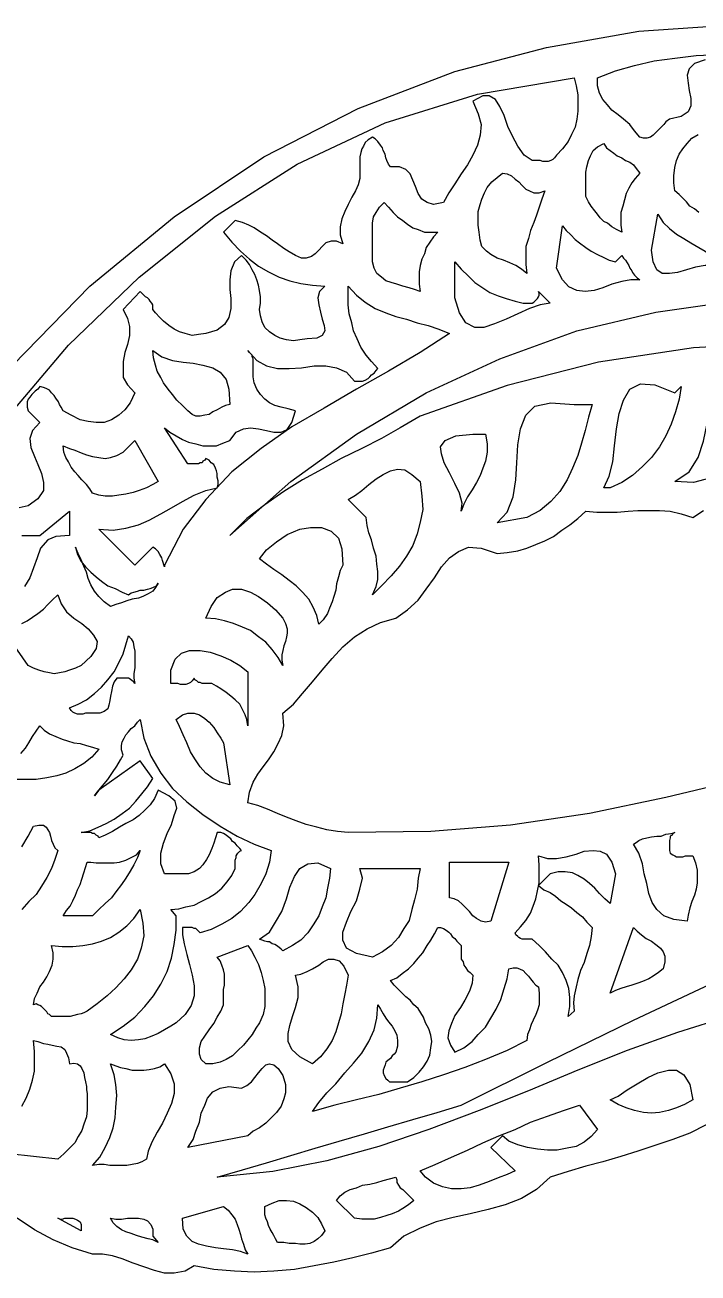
# Model space of a CAD drawing. Extents: x 0.03 to 9.22, y 0.02 to 5.11.
# Drawn here: x 6.136 to 6.886, y 0.058 to 1.449 of the extents above; entities that cross this region are included whole.
import ezdxf

# ---------------------------------------------------------------- set-up
doc = ezdxf.new("R2010")
doc.units = 0
doc.layers.add('1', color=7, linetype='Continuous')

msp = doc.modelspace()

# ---------------------------------------------------------------- linework, layer by layer
for points in [[(6.122, 1.07), (6.208, 1.158), (6.302, 1.235), (6.402, 1.302), (6.507, 1.356), (6.615, 1.397), (6.717, 1.424), (6.82, 1.442), (6.924, 1.449), (7.028, 1.448), (7.131, 1.438), (7.232, 1.42), (7.331, 1.394), (7.428, 1.36), (7.521, 1.319), (7.609, 1.271), (7.661, 1.243)], [(6.895, 0.223), (6.877, 0.214), (6.858, 0.207), (6.838, 0.2), (6.819, 0.194), (6.8, 0.188), (6.78, 0.182), (6.761, 0.177), (6.741, 0.171), (6.721, 0.165), (6.706, 0.151), (6.689, 0.141), (6.671, 0.134), (6.652, 0.129), (6.632, 0.124), (6.613, 0.12), (6.594, 0.115), (6.576, 0.108), (6.558, 0.099), (6.543, 0.086), (6.522, 0.08), (6.501, 0.075), (6.48, 0.07), (6.458, 0.066), (6.436, 0.062), (6.413, 0.06), (6.391, 0.059), (6.369, 0.06), (6.346, 0.062), (6.324, 0.066), (6.314, 0.06), (6.302, 0.058), (6.291, 0.058), (6.28, 0.061), (6.268, 0.065), (6.256, 0.069), (6.244, 0.074), (6.233, 0.077), (6.222, 0.079), (6.211, 0.079), (6.188, 0.086), (6.167, 0.095), (6.146, 0.106), (6.127, 0.119)]]:
    msp.add_lwpolyline(points)
at = {"layer": '1'}
for points in [[(6.894, 1.41), (6.882, 1.406), (6.876, 1.4), (6.874, 1.393), (6.875, 1.384), (6.876, 1.376), (6.878, 1.367), (6.878, 1.359), (6.875, 1.352), (6.867, 1.347), (6.854, 1.344), (6.85, 1.341), (6.848, 1.338), (6.845, 1.335), (6.842, 1.332), (6.839, 1.329), (6.836, 1.326), (6.833, 1.324), (6.829, 1.323), (6.825, 1.323), (6.821, 1.324), (6.815, 1.331), (6.81, 1.338), (6.803, 1.344), (6.797, 1.349), (6.79, 1.354), (6.785, 1.36), (6.78, 1.366), (6.776, 1.373), (6.774, 1.381), (6.774, 1.39), (6.794, 1.398), (6.815, 1.404), (6.837, 1.409), (6.86, 1.412), (6.884, 1.415), (6.908, 1.416)], [(6.113, 1.008), (6.184, 1.092), (6.263, 1.168), (6.348, 1.236), (6.439, 1.294), (6.537, 1.34), (6.64, 1.372), (6.748, 1.39)], [(6.748, 1.39), (6.75, 1.381), (6.752, 1.371), (6.752, 1.362), (6.752, 1.353), (6.751, 1.344), (6.749, 1.335), (6.745, 1.327), (6.741, 1.319), (6.735, 1.311), (6.728, 1.304), (6.726, 1.301), (6.724, 1.299), (6.722, 1.298), (6.719, 1.297), (6.716, 1.297), (6.713, 1.297), (6.71, 1.298), (6.707, 1.298), (6.704, 1.298), (6.701, 1.298), (6.692, 1.304), (6.685, 1.314), (6.679, 1.325), (6.674, 1.336), (6.67, 1.348), (6.665, 1.358), (6.66, 1.366), (6.653, 1.37), (6.646, 1.37), (6.635, 1.364), (6.641, 1.35), (6.644, 1.338), (6.643, 1.326), (6.64, 1.315), (6.635, 1.304), (6.629, 1.293), (6.622, 1.283), (6.615, 1.272), (6.608, 1.262), (6.602, 1.251), (6.591, 1.249), (6.584, 1.251), (6.578, 1.255), (6.574, 1.261), (6.571, 1.269), (6.568, 1.276), (6.565, 1.283), (6.56, 1.288), (6.553, 1.291), (6.543, 1.291), (6.541, 1.294), (6.539, 1.298), (6.538, 1.301), (6.537, 1.305), (6.535, 1.309), (6.534, 1.312), (6.532, 1.315), (6.529, 1.319), (6.526, 1.322), (6.523, 1.324), (6.518, 1.321), (6.515, 1.318), (6.513, 1.314), (6.511, 1.311), (6.51, 1.307), (6.509, 1.302), (6.509, 1.298), (6.509, 1.293), (6.509, 1.289), (6.509, 1.284), (6.509, 1.278), (6.507, 1.271), (6.504, 1.264), (6.5, 1.257), (6.496, 1.249), (6.492, 1.241), (6.489, 1.233), (6.487, 1.224), (6.487, 1.215), (6.49, 1.205), (6.483, 1.208), (6.477, 1.208), (6.471, 1.206), (6.467, 1.202), (6.463, 1.198), (6.459, 1.194), (6.455, 1.191), (6.449, 1.189), (6.444, 1.189), (6.437, 1.192), (6.43, 1.196), (6.424, 1.2), (6.417, 1.205), (6.411, 1.209), (6.405, 1.214), (6.398, 1.218), (6.391, 1.223), (6.385, 1.226), (6.378, 1.229), (6.37, 1.231), (6.357, 1.218), (6.366, 1.207), (6.376, 1.197), (6.386, 1.188), (6.396, 1.18), (6.407, 1.174), (6.419, 1.168), (6.431, 1.164), (6.443, 1.161), (6.456, 1.159), (6.47, 1.158), (6.464, 1.152), (6.462, 1.145), (6.463, 1.137), (6.465, 1.129), (6.467, 1.121), (6.469, 1.114), (6.47, 1.108), (6.467, 1.103), (6.461, 1.1), (6.45, 1.099), (6.442, 1.098), (6.435, 1.097), (6.427, 1.098), (6.42, 1.1), (6.414, 1.103), (6.408, 1.107), (6.403, 1.112), (6.4, 1.118), (6.398, 1.125), (6.397, 1.132), (6.398, 1.139), (6.398, 1.146), (6.397, 1.153), (6.396, 1.159), (6.394, 1.165), (6.392, 1.171), (6.389, 1.176), (6.386, 1.182), (6.382, 1.187), (6.377, 1.192), (6.369, 1.185), (6.365, 1.175), (6.364, 1.165), (6.364, 1.154), (6.365, 1.144), (6.365, 1.133), (6.363, 1.123), (6.358, 1.115), (6.35, 1.109), (6.337, 1.105), (6.329, 1.104), (6.322, 1.103), (6.314, 1.105), (6.308, 1.107), (6.302, 1.11), (6.296, 1.114), (6.29, 1.119), (6.286, 1.123), (6.281, 1.128), (6.278, 1.132), (6.278, 1.135), (6.278, 1.137), (6.277, 1.139), (6.275, 1.141), (6.274, 1.143), (6.272, 1.145), (6.27, 1.146), (6.268, 1.148), (6.266, 1.15), (6.264, 1.152), (6.245, 1.132), (6.25, 1.122), (6.252, 1.113), (6.252, 1.103), (6.25, 1.093), (6.247, 1.084), (6.245, 1.074), (6.245, 1.065), (6.245, 1.056), (6.25, 1.048), (6.258, 1.039), (6.253, 1.028), (6.247, 1.02), (6.24, 1.014), (6.232, 1.009), (6.224, 1.006), (6.215, 1.006), (6.206, 1.007), (6.197, 1.009), (6.187, 1.014), (6.178, 1.019), (6.176, 1.023), (6.174, 1.026), (6.173, 1.029), (6.17, 1.033), (6.168, 1.036), (6.165, 1.039), (6.163, 1.042), (6.159, 1.044), (6.156, 1.045), (6.152, 1.046), (6.15, 1.043), (6.147, 1.041), (6.145, 1.039), (6.143, 1.037), (6.141, 1.034), (6.139, 1.032), (6.138, 1.029), (6.138, 1.026), (6.138, 1.023), (6.139, 1.019), (6.152, 1.006), (6.144, 0.997), (6.141, 0.988), (6.142, 0.978), (6.146, 0.968), (6.15, 0.959), (6.154, 0.949), (6.156, 0.939), (6.156, 0.93), (6.15, 0.921), (6.139, 0.913), (6.129, 0.911)], [(6.887, 1.24), (6.882, 1.244), (6.877, 1.247), (6.873, 1.252), (6.869, 1.256), (6.865, 1.26), (6.86, 1.264), (6.859, 1.273), (6.859, 1.281), (6.86, 1.29), (6.862, 1.298), (6.865, 1.305), (6.869, 1.311), (6.874, 1.317), (6.879, 1.323), (6.886, 1.327)], [(6.821, 1.284), (6.816, 1.278), (6.812, 1.273), (6.809, 1.267), (6.806, 1.261), (6.804, 1.254), (6.802, 1.247), (6.8, 1.24), (6.8, 1.233), (6.8, 1.226), (6.801, 1.218), (6.795, 1.221), (6.79, 1.224), (6.785, 1.228), (6.781, 1.23), (6.777, 1.234), (6.774, 1.238), (6.771, 1.242), (6.767, 1.247), (6.764, 1.252), (6.761, 1.258), (6.761, 1.264), (6.761, 1.271), (6.761, 1.278), (6.761, 1.285), (6.762, 1.291), (6.764, 1.298), (6.766, 1.303), (6.769, 1.309), (6.774, 1.313), (6.781, 1.317), (6.784, 1.312), (6.788, 1.309), (6.792, 1.306), (6.796, 1.303), (6.801, 1.301), (6.805, 1.298), (6.81, 1.296), (6.814, 1.293), (6.817, 1.289), (6.821, 1.284)], [(6.715, 1.264), (6.712, 1.255), (6.709, 1.246), (6.706, 1.237), (6.703, 1.229), (6.699, 1.22), (6.697, 1.211), (6.694, 1.202), (6.694, 1.192), (6.694, 1.182), (6.695, 1.172), (6.689, 1.177), (6.683, 1.181), (6.676, 1.184), (6.669, 1.187), (6.662, 1.189), (6.655, 1.193), (6.65, 1.197), (6.645, 1.202), (6.643, 1.209), (6.642, 1.218), (6.641, 1.226), (6.641, 1.234), (6.641, 1.241), (6.643, 1.249), (6.645, 1.255), (6.648, 1.262), (6.651, 1.268), (6.656, 1.274), (6.662, 1.279), (6.668, 1.284), (6.673, 1.283), (6.678, 1.281), (6.682, 1.277), (6.686, 1.274), (6.69, 1.27), (6.694, 1.266), (6.698, 1.264), (6.703, 1.262), (6.709, 1.262), (6.715, 1.264)], [(6.596, 1.218), (6.591, 1.213), (6.587, 1.207), (6.583, 1.201), (6.581, 1.194), (6.578, 1.188), (6.576, 1.181), (6.575, 1.174), (6.575, 1.167), (6.575, 1.16), (6.576, 1.152), (6.57, 1.154), (6.564, 1.156), (6.557, 1.158), (6.55, 1.16), (6.544, 1.162), (6.538, 1.164), (6.533, 1.168), (6.528, 1.172), (6.525, 1.178), (6.523, 1.185), (6.523, 1.192), (6.523, 1.199), (6.523, 1.206), (6.523, 1.213), (6.523, 1.221), (6.523, 1.228), (6.524, 1.235), (6.527, 1.24), (6.531, 1.246), (6.536, 1.251), (6.541, 1.246), (6.546, 1.24), (6.551, 1.235), (6.557, 1.231), (6.562, 1.227), (6.568, 1.223), (6.574, 1.221), (6.581, 1.218), (6.588, 1.218), (6.596, 1.218)], [(6.913, 1.178), (6.904, 1.181), (6.894, 1.181), (6.883, 1.179), (6.873, 1.176), (6.863, 1.173), (6.854, 1.172), (6.846, 1.172), (6.84, 1.176), (6.836, 1.185), (6.834, 1.198), (6.841, 1.238), (6.847, 1.229), (6.854, 1.222), (6.862, 1.216), (6.87, 1.211), (6.878, 1.206), (6.887, 1.201), (6.894, 1.197), (6.901, 1.192), (6.908, 1.185), (6.913, 1.178)], [(6.794, 1.185), (6.801, 1.192), (6.803, 1.189), (6.805, 1.187), (6.807, 1.184), (6.809, 1.181), (6.81, 1.178), (6.812, 1.175), (6.813, 1.173), (6.815, 1.17), (6.818, 1.167), (6.821, 1.165), (6.811, 1.165), (6.801, 1.163), (6.79, 1.16), (6.78, 1.156), (6.77, 1.153), (6.76, 1.152), (6.751, 1.153), (6.742, 1.157), (6.735, 1.165), (6.728, 1.178), (6.735, 1.225), (6.739, 1.22), (6.744, 1.215), (6.749, 1.21), (6.754, 1.206), (6.761, 1.201), (6.767, 1.197), (6.774, 1.193), (6.781, 1.19), (6.787, 1.187), (6.794, 1.185)], [(6.701, 1.139), (6.703, 1.14), (6.704, 1.141), (6.706, 1.143), (6.707, 1.144), (6.708, 1.146), (6.709, 1.148), (6.709, 1.15), (6.708, 1.152), (6.721, 1.139), (6.71, 1.137), (6.698, 1.133), (6.685, 1.127), (6.672, 1.121), (6.659, 1.116), (6.647, 1.112), (6.637, 1.112), (6.627, 1.117), (6.62, 1.128), (6.615, 1.145), (6.615, 1.185), (6.622, 1.177), (6.63, 1.169), (6.637, 1.162), (6.646, 1.156), (6.654, 1.151), (6.663, 1.147), (6.672, 1.144), (6.682, 1.141), (6.691, 1.139), (6.701, 1.139)], [(6.609, 1.105), (6.576, 1.084), (6.541, 1.063), (6.505, 1.043), (6.469, 1.022), (6.433, 1.001), (6.399, 0.977), (6.366, 0.951), (6.337, 0.92), (6.312, 0.887), (6.291, 0.847), (6.291, 0.845), (6.289, 0.852), (6.288, 0.855), (6.286, 0.859), (6.284, 0.862), (6.281, 0.865), (6.278, 0.867), (6.258, 0.847), (6.218, 0.887), (6.234, 0.886), (6.248, 0.888), (6.262, 0.892), (6.274, 0.897), (6.287, 0.904), (6.299, 0.911), (6.311, 0.918), (6.324, 0.925), (6.337, 0.93), (6.35, 0.933), (6.351, 0.937), (6.351, 0.941), (6.35, 0.945), (6.35, 0.949), (6.349, 0.952), (6.348, 0.955), (6.346, 0.959), (6.343, 0.961), (6.341, 0.964), (6.337, 0.966), (6.336, 0.964), (6.334, 0.963), (6.333, 0.961), (6.331, 0.961), (6.329, 0.96), (6.326, 0.96), (6.323, 0.96), (6.32, 0.96), (6.317, 0.96), (6.291, 1), (6.297, 0.995), (6.304, 0.991), (6.311, 0.987), (6.318, 0.984), (6.326, 0.982), (6.334, 0.98), (6.341, 0.98), (6.349, 0.98), (6.356, 0.983), (6.364, 0.986), (6.371, 0.995), (6.379, 0.999), (6.387, 1), (6.396, 0.999), (6.405, 0.997), (6.413, 0.995), (6.421, 0.995), (6.428, 0.998), (6.433, 1.006), (6.437, 1.019), (6.429, 1.021), (6.421, 1.023), (6.414, 1.025), (6.408, 1.028), (6.403, 1.032), (6.398, 1.037), (6.394, 1.043), (6.391, 1.05), (6.39, 1.057), (6.39, 1.066), (6.39, 1.069), (6.39, 1.072), (6.39, 1.074), (6.39, 1.077), (6.389, 1.079), (6.389, 1.081), (6.387, 1.083), (6.386, 1.084), (6.384, 1.086), (6.394, 1.075), (6.405, 1.069), (6.417, 1.066), (6.43, 1.066), (6.444, 1.067), (6.458, 1.069), (6.471, 1.069), (6.483, 1.067), (6.494, 1.062), (6.503, 1.052), (6.507, 1.052), (6.509, 1.052), (6.512, 1.052), (6.515, 1.053), (6.518, 1.055), (6.52, 1.057), (6.522, 1.059), (6.525, 1.061), (6.527, 1.064), (6.529, 1.066), (6.522, 1.074), (6.516, 1.081), (6.51, 1.09), (6.506, 1.099), (6.502, 1.108), (6.5, 1.117), (6.497, 1.127), (6.496, 1.137), (6.496, 1.148), (6.496, 1.158), (6.505, 1.148), (6.515, 1.14), (6.526, 1.133), (6.538, 1.128), (6.549, 1.124), (6.561, 1.121), (6.573, 1.117), (6.585, 1.114), (6.597, 1.11), (6.609, 1.105)], [(6.988, 1.095), (6.881, 1.089), (6.775, 1.073), (6.673, 1.047), (6.576, 1.013), (6.554, 1), (6.533, 0.988), (6.511, 0.977), (6.488, 0.966), (6.467, 0.954), (6.445, 0.942), (6.424, 0.929), (6.403, 0.914), (6.383, 0.899), (6.364, 0.88), (6.432, 0.94), (6.505, 0.993), (6.583, 1.039), (6.665, 1.077), (6.751, 1.108), (6.839, 1.129), (6.93, 1.142)], [(6.364, 1.026), (6.359, 1.025), (6.355, 1.023), (6.35, 1.02), (6.345, 1.018), (6.341, 1.015), (6.336, 1.014), (6.331, 1.013), (6.326, 1.013), (6.322, 1.015), (6.317, 1.019), (6.311, 1.025), (6.305, 1.031), (6.3, 1.037), (6.295, 1.043), (6.29, 1.05), (6.287, 1.056), (6.283, 1.063), (6.281, 1.07), (6.279, 1.078), (6.278, 1.086), (6.288, 1.079), (6.3, 1.075), (6.312, 1.073), (6.323, 1.072), (6.334, 1.07), (6.345, 1.067), (6.353, 1.062), (6.36, 1.054), (6.363, 1.043), (6.364, 1.026)], [(6.973, 1.059), (6.964, 1.045), (6.957, 1.029), (6.949, 1.012), (6.942, 0.995), (6.934, 0.979), (6.924, 0.965), (6.913, 0.953), (6.899, 0.944), (6.881, 0.939), (6.86, 0.94), (6.876, 0.951), (6.886, 0.967), (6.892, 0.985), (6.896, 1.005), (6.901, 1.024), (6.906, 1.04), (6.914, 1.054), (6.927, 1.063), (6.946, 1.065), (6.973, 1.059)], [(6.86, 1.039), (6.867, 1.046), (6.865, 1.032), (6.861, 1.018), (6.856, 1.004), (6.85, 0.991), (6.843, 0.979), (6.834, 0.967), (6.824, 0.957), (6.813, 0.947), (6.801, 0.939), (6.788, 0.933), (6.781, 0.933), (6.787, 0.946), (6.791, 0.962), (6.793, 0.98), (6.795, 0.999), (6.798, 1.016), (6.803, 1.031), (6.81, 1.043), (6.822, 1.049), (6.838, 1.048), (6.86, 1.039)], [(6.768, 1.026), (6.764, 1.012), (6.76, 0.997), (6.756, 0.983), (6.752, 0.969), (6.746, 0.955), (6.74, 0.942), (6.732, 0.929), (6.722, 0.918), (6.71, 0.908), (6.695, 0.9), (6.662, 0.894), (6.673, 0.906), (6.68, 0.923), (6.683, 0.942), (6.684, 0.961), (6.685, 0.981), (6.688, 0.999), (6.694, 1.014), (6.704, 1.024), (6.722, 1.028), (6.748, 1.026), (6.768, 1.026)], [(6.649, 0.993), (6.651, 0.982), (6.651, 0.973), (6.649, 0.963), (6.646, 0.955), (6.643, 0.947), (6.639, 0.939), (6.634, 0.931), (6.629, 0.923), (6.625, 0.915), (6.622, 0.907), (6.623, 0.916), (6.62, 0.927), (6.615, 0.938), (6.609, 0.95), (6.603, 0.961), (6.6, 0.971), (6.599, 0.979), (6.604, 0.986), (6.616, 0.991), (6.635, 0.993), (6.649, 0.993)], [(6.284, 0.94), (6.278, 0.937), (6.271, 0.933), (6.263, 0.93), (6.256, 0.928), (6.248, 0.926), (6.24, 0.925), (6.233, 0.924), (6.225, 0.924), (6.218, 0.925), (6.211, 0.927), (6.208, 0.932), (6.204, 0.937), (6.199, 0.942), (6.195, 0.947), (6.191, 0.951), (6.187, 0.956), (6.184, 0.962), (6.181, 0.967), (6.179, 0.973), (6.178, 0.98), (6.185, 0.977), (6.191, 0.975), (6.198, 0.972), (6.204, 0.97), (6.211, 0.968), (6.218, 0.967), (6.225, 0.966), (6.231, 0.967), (6.238, 0.969), (6.245, 0.973), (6.258, 0.986), (6.284, 0.94)], [(6.576, 0.94), (6.578, 0.924), (6.579, 0.909), (6.576, 0.895), (6.573, 0.882), (6.568, 0.869), (6.561, 0.857), (6.553, 0.846), (6.544, 0.835), (6.533, 0.824), (6.523, 0.814), (6.527, 0.823), (6.529, 0.831), (6.529, 0.84), (6.528, 0.848), (6.527, 0.857), (6.524, 0.866), (6.522, 0.875), (6.519, 0.883), (6.517, 0.891), (6.516, 0.9), (6.496, 0.92), (6.504, 0.925), (6.511, 0.93), (6.519, 0.937), (6.527, 0.943), (6.535, 0.948), (6.543, 0.952), (6.551, 0.954), (6.559, 0.953), (6.567, 0.948), (6.576, 0.94)], [(6.132, 0.88), (6.142, 0.88), (6.152, 0.88), (6.185, 0.907), (6.185, 0.88), (6.17, 0.879), (6.161, 0.875), (6.153, 0.866), (6.149, 0.855), (6.145, 0.844), (6.141, 0.833), (6.135, 0.823)], [(6.934, 0.608), (6.85, 0.588), (6.765, 0.57), (6.677, 0.557), (6.588, 0.55), (6.496, 0.549), (6.484, 0.55), (6.472, 0.552), (6.461, 0.555), (6.449, 0.558), (6.438, 0.562), (6.427, 0.566), (6.417, 0.57), (6.406, 0.575), (6.395, 0.579), (6.384, 0.582), (6.386, 0.594), (6.39, 0.605), (6.395, 0.614), (6.401, 0.622), (6.407, 0.63), (6.413, 0.639), (6.418, 0.648), (6.422, 0.657), (6.424, 0.668), (6.423, 0.682), (6.435, 0.692), (6.445, 0.704), (6.456, 0.717), (6.467, 0.73), (6.478, 0.743), (6.49, 0.756), (6.503, 0.767), (6.517, 0.776), (6.532, 0.783), (6.549, 0.788), (6.562, 0.797), (6.574, 0.808), (6.583, 0.82), (6.592, 0.833), (6.6, 0.845), (6.609, 0.855), (6.619, 0.862), (6.63, 0.867), (6.644, 0.866), (6.662, 0.86), (6.673, 0.861), (6.685, 0.863), (6.695, 0.866), (6.705, 0.87), (6.715, 0.874), (6.725, 0.879), (6.734, 0.886), (6.743, 0.892), (6.752, 0.899), (6.761, 0.907), (6.773, 0.906), (6.785, 0.906), (6.796, 0.906), (6.808, 0.907), (6.819, 0.908), (6.831, 0.908), (6.843, 0.908), (6.855, 0.907), (6.867, 0.904), (6.88, 0.9), (6.892, 0.908)], [(6.49, 0.847), (6.487, 0.841), (6.485, 0.834), (6.483, 0.826), (6.482, 0.819), (6.48, 0.812), (6.478, 0.806), (6.475, 0.799), (6.473, 0.793), (6.468, 0.786), (6.463, 0.781), (6.461, 0.791), (6.457, 0.8), (6.452, 0.809), (6.445, 0.817), (6.438, 0.824), (6.43, 0.83), (6.422, 0.836), (6.413, 0.842), (6.405, 0.848), (6.397, 0.854), (6.405, 0.864), (6.416, 0.873), (6.428, 0.881), (6.442, 0.887), (6.454, 0.889), (6.466, 0.889), (6.477, 0.885), (6.485, 0.877), (6.489, 0.865), (6.49, 0.847)], [(6.251, 0.814), (6.254, 0.816), (6.257, 0.817), (6.261, 0.818), (6.264, 0.819), (6.268, 0.819), (6.272, 0.82), (6.275, 0.821), (6.278, 0.822), (6.282, 0.824), (6.284, 0.827), (6.281, 0.822), (6.278, 0.818), (6.273, 0.815), (6.267, 0.812), (6.262, 0.81), (6.255, 0.809), (6.249, 0.807), (6.243, 0.805), (6.237, 0.803), (6.231, 0.801), (6.224, 0.806), (6.218, 0.812), (6.213, 0.818), (6.209, 0.825), (6.206, 0.832), (6.204, 0.839), (6.201, 0.846), (6.198, 0.853), (6.195, 0.86), (6.192, 0.867), (6.194, 0.859), (6.198, 0.851), (6.203, 0.845), (6.209, 0.839), (6.215, 0.834), (6.221, 0.829), (6.228, 0.824), (6.236, 0.821), (6.244, 0.817), (6.251, 0.814)], [(6.132, 0.782), (6.138, 0.785), (6.144, 0.789), (6.15, 0.793), (6.156, 0.798), (6.161, 0.803), (6.166, 0.808), (6.172, 0.814), (6.176, 0.804), (6.182, 0.795), (6.19, 0.788), (6.199, 0.782), (6.206, 0.776), (6.212, 0.769), (6.216, 0.762), (6.215, 0.754), (6.209, 0.745), (6.198, 0.735)], [(6.423, 0.788), (6.426, 0.782), (6.428, 0.776), (6.428, 0.771), (6.427, 0.767), (6.426, 0.762), (6.424, 0.757), (6.423, 0.752), (6.422, 0.747), (6.422, 0.741), (6.423, 0.735), (6.418, 0.744), (6.411, 0.753), (6.404, 0.761), (6.396, 0.767), (6.387, 0.774), (6.378, 0.778), (6.368, 0.782), (6.358, 0.785), (6.348, 0.787), (6.337, 0.788), (6.343, 0.801), (6.35, 0.811), (6.359, 0.817), (6.367, 0.82), (6.377, 0.82), (6.387, 0.817), (6.396, 0.812), (6.406, 0.805), (6.415, 0.797), (6.423, 0.788)], [(6.198, 0.735), (6.192, 0.732), (6.185, 0.73), (6.18, 0.728), (6.174, 0.727), (6.168, 0.726), (6.163, 0.727), (6.157, 0.728), (6.151, 0.73), (6.145, 0.732), (6.139, 0.735), (6.112, 0.774)], [(6.258, 0.715), (6.257, 0.717), (6.255, 0.718), (6.253, 0.72), (6.251, 0.721), (6.249, 0.721), (6.246, 0.721), (6.244, 0.721), (6.241, 0.721), (6.238, 0.721), (6.235, 0.717), (6.233, 0.712), (6.232, 0.706), (6.231, 0.701), (6.23, 0.696), (6.229, 0.691), (6.228, 0.687), (6.224, 0.684), (6.219, 0.682), (6.211, 0.682), (6.209, 0.682), (6.206, 0.682), (6.203, 0.682), (6.2, 0.681), (6.197, 0.681), (6.194, 0.681), (6.191, 0.682), (6.189, 0.683), (6.187, 0.685), (6.185, 0.688), (6.195, 0.692), (6.204, 0.697), (6.213, 0.704), (6.221, 0.711), (6.228, 0.719), (6.235, 0.728), (6.24, 0.738), (6.245, 0.748), (6.248, 0.758), (6.251, 0.768), (6.254, 0.765), (6.256, 0.761), (6.257, 0.756), (6.258, 0.751), (6.258, 0.745), (6.258, 0.739), (6.258, 0.733), (6.257, 0.726), (6.257, 0.721), (6.258, 0.715)], [(6.384, 0.728), (6.384, 0.668), (6.383, 0.675), (6.381, 0.68), (6.378, 0.686), (6.375, 0.692), (6.37, 0.697), (6.365, 0.701), (6.36, 0.705), (6.354, 0.709), (6.349, 0.712), (6.344, 0.715), (6.341, 0.715), (6.338, 0.715), (6.336, 0.715), (6.333, 0.715), (6.331, 0.716), (6.329, 0.716), (6.327, 0.718), (6.325, 0.719), (6.324, 0.721), (6.322, 0.718), (6.32, 0.716), (6.318, 0.715), (6.315, 0.714), (6.312, 0.714), (6.309, 0.714), (6.306, 0.715), (6.303, 0.715), (6.3, 0.715), (6.298, 0.715), (6.298, 0.73), (6.303, 0.742), (6.31, 0.749), (6.319, 0.752), (6.331, 0.752), (6.342, 0.75), (6.354, 0.746), (6.365, 0.741), (6.375, 0.735), (6.384, 0.728)], [(6.357, 0.649), (6.364, 0.602), (6.353, 0.605), (6.345, 0.609), (6.337, 0.615), (6.331, 0.622), (6.325, 0.631), (6.32, 0.639), (6.316, 0.649), (6.312, 0.658), (6.308, 0.667), (6.304, 0.675), (6.311, 0.68), (6.317, 0.682), (6.324, 0.682), (6.33, 0.68), (6.336, 0.676), (6.341, 0.672), (6.346, 0.666), (6.35, 0.66), (6.354, 0.654), (6.357, 0.649)], [(6.131, 0.637), (6.136, 0.643), (6.14, 0.649), (6.144, 0.656), (6.148, 0.662), (6.152, 0.668), (6.157, 0.663), (6.163, 0.659), (6.17, 0.656), (6.177, 0.653), (6.183, 0.651), (6.19, 0.649), (6.197, 0.648), (6.204, 0.646), (6.211, 0.644), (6.218, 0.642)], [(6.41, 0.529), (6.408, 0.516), (6.404, 0.503), (6.399, 0.492), (6.392, 0.48), (6.385, 0.471), (6.376, 0.461), (6.366, 0.453), (6.355, 0.447), (6.343, 0.441), (6.331, 0.437), (6.329, 0.439), (6.328, 0.44), (6.326, 0.442), (6.324, 0.442), (6.322, 0.443), (6.319, 0.443), (6.317, 0.443), (6.314, 0.443), (6.311, 0.443), (6.311, 0.435), (6.313, 0.425), (6.316, 0.413), (6.319, 0.402), (6.322, 0.39), (6.324, 0.378), (6.324, 0.367), (6.321, 0.356), (6.314, 0.346), (6.304, 0.337), (6.298, 0.333), (6.291, 0.329), (6.284, 0.325), (6.277, 0.322), (6.269, 0.319), (6.262, 0.318), (6.254, 0.317), (6.246, 0.318), (6.239, 0.32), (6.231, 0.324), (6.245, 0.333), (6.258, 0.343), (6.269, 0.355), (6.279, 0.367), (6.287, 0.38), (6.294, 0.394), (6.299, 0.409), (6.302, 0.424), (6.304, 0.44), (6.304, 0.456), (6.298, 0.463), (6.307, 0.464), (6.315, 0.466), (6.324, 0.468), (6.332, 0.472), (6.34, 0.476), (6.348, 0.481), (6.355, 0.487), (6.361, 0.494), (6.366, 0.501), (6.37, 0.509), (6.37, 0.512), (6.37, 0.515), (6.37, 0.518), (6.371, 0.521), (6.371, 0.523), (6.372, 0.525), (6.373, 0.526), (6.375, 0.528), (6.377, 0.529), (6.375, 0.531), (6.372, 0.534), (6.37, 0.537), (6.367, 0.539), (6.365, 0.542), (6.362, 0.544), (6.36, 0.546), (6.357, 0.548), (6.354, 0.549), (6.35, 0.549), (6.348, 0.543), (6.346, 0.537), (6.344, 0.531), (6.341, 0.524), (6.338, 0.519), (6.334, 0.513), (6.33, 0.509), (6.324, 0.505), (6.318, 0.503), (6.311, 0.503), (6.291, 0.503), (6.287, 0.514), (6.287, 0.526), (6.29, 0.537), (6.294, 0.548), (6.299, 0.558), (6.302, 0.568), (6.305, 0.576), (6.303, 0.584), (6.296, 0.59), (6.284, 0.596), (6.28, 0.587), (6.275, 0.58), (6.269, 0.574), (6.263, 0.568), (6.256, 0.563), (6.248, 0.559), (6.241, 0.555), (6.233, 0.55), (6.225, 0.546), (6.218, 0.543), (6.217, 0.545), (6.215, 0.546), (6.213, 0.548), (6.211, 0.548), (6.209, 0.549), (6.206, 0.549), (6.204, 0.549), (6.201, 0.549), (6.198, 0.549), (6.208, 0.551), (6.217, 0.555), (6.226, 0.559), (6.235, 0.564), (6.244, 0.57), (6.252, 0.576), (6.259, 0.584), (6.266, 0.592), (6.272, 0.6), (6.278, 0.609), (6.264, 0.629), (6.218, 0.596), (6.213, 0.59), (6.213, 0.59), (6.216, 0.594), (6.222, 0.601), (6.228, 0.608), (6.233, 0.616), (6.238, 0.623), (6.242, 0.63), (6.245, 0.635), (6.243, 0.641), (6.243, 0.646), (6.244, 0.65), (6.246, 0.654), (6.248, 0.658), (6.251, 0.661), (6.254, 0.665), (6.258, 0.668), (6.261, 0.672), (6.264, 0.675), (6.268, 0.654), (6.276, 0.634), (6.287, 0.615), (6.3, 0.598), (6.316, 0.583), (6.334, 0.569), (6.353, 0.556), (6.372, 0.545), (6.391, 0.536), (6.41, 0.529)], [(6.218, 0.642), (6.21, 0.633), (6.201, 0.626), (6.191, 0.62), (6.181, 0.615), (6.171, 0.612), (6.16, 0.61), (6.148, 0.608), (6.137, 0.608), (6.125, 0.608)], [(6.132, 0.533), (6.139, 0.545), (6.145, 0.556), (6.151, 0.557), (6.156, 0.557), (6.159, 0.555), (6.161, 0.552), (6.163, 0.549), (6.164, 0.545), (6.165, 0.54), (6.167, 0.536), (6.169, 0.532), (6.172, 0.529)], [(6.86, 0.549), (6.858, 0.548), (6.857, 0.546), (6.855, 0.545), (6.855, 0.543), (6.854, 0.54), (6.854, 0.538), (6.854, 0.535), (6.854, 0.532), (6.854, 0.529), (6.855, 0.526), (6.858, 0.524), (6.86, 0.523), (6.862, 0.522), (6.865, 0.522), (6.869, 0.522), (6.872, 0.523), (6.875, 0.523), (6.877, 0.523), (6.88, 0.523), (6.883, 0.515), (6.885, 0.507), (6.885, 0.5), (6.885, 0.493), (6.884, 0.486), (6.882, 0.479), (6.879, 0.472), (6.877, 0.465), (6.875, 0.457), (6.874, 0.45), (6.859, 0.452), (6.848, 0.456), (6.84, 0.463), (6.835, 0.471), (6.831, 0.481), (6.829, 0.492), (6.826, 0.503), (6.824, 0.514), (6.82, 0.526), (6.814, 0.536), (6.817, 0.538), (6.82, 0.54), (6.824, 0.542), (6.829, 0.543), (6.834, 0.544), (6.84, 0.545), (6.845, 0.545), (6.85, 0.547), (6.856, 0.548), (6.86, 0.549)], [(6.172, 0.529), (6.169, 0.519), (6.165, 0.509), (6.16, 0.499), (6.154, 0.489), (6.148, 0.48), (6.14, 0.472), (6.132, 0.463)], [(6.211, 0.456), (6.178, 0.456), (6.182, 0.462), (6.186, 0.467), (6.189, 0.473), (6.192, 0.479), (6.194, 0.485), (6.197, 0.491), (6.199, 0.497), (6.201, 0.504), (6.203, 0.51), (6.205, 0.516), (6.209, 0.516), (6.215, 0.515), (6.221, 0.515), (6.228, 0.515), (6.235, 0.515), (6.241, 0.516), (6.248, 0.518), (6.254, 0.521), (6.26, 0.524), (6.264, 0.529), (6.261, 0.521), (6.257, 0.513), (6.253, 0.506), (6.248, 0.498), (6.243, 0.491), (6.237, 0.483), (6.232, 0.476), (6.225, 0.47), (6.218, 0.463), (6.211, 0.456)], [(6.794, 0.503), (6.788, 0.47), (6.782, 0.475), (6.776, 0.481), (6.771, 0.487), (6.765, 0.492), (6.759, 0.497), (6.752, 0.501), (6.746, 0.504), (6.738, 0.505), (6.73, 0.505), (6.721, 0.503), (6.708, 0.49), (6.714, 0.485), (6.721, 0.482), (6.727, 0.478), (6.733, 0.473), (6.739, 0.469), (6.745, 0.465), (6.751, 0.46), (6.757, 0.455), (6.762, 0.449), (6.768, 0.443), (6.767, 0.433), (6.765, 0.423), (6.762, 0.414), (6.759, 0.404), (6.755, 0.395), (6.752, 0.385), (6.75, 0.377), (6.748, 0.367), (6.747, 0.359), (6.748, 0.35), (6.741, 0.344), (6.743, 0.355), (6.743, 0.365), (6.742, 0.375), (6.739, 0.384), (6.735, 0.393), (6.73, 0.401), (6.723, 0.408), (6.716, 0.416), (6.709, 0.423), (6.701, 0.43), (6.699, 0.43), (6.696, 0.43), (6.693, 0.43), (6.69, 0.43), (6.688, 0.431), (6.686, 0.432), (6.685, 0.433), (6.683, 0.435), (6.682, 0.437), (6.688, 0.444), (6.694, 0.451), (6.699, 0.459), (6.702, 0.467), (6.705, 0.475), (6.707, 0.484), (6.709, 0.493), (6.709, 0.503), (6.709, 0.513), (6.708, 0.523), (6.718, 0.52), (6.728, 0.52), (6.739, 0.522), (6.75, 0.525), (6.759, 0.528), (6.769, 0.529), (6.777, 0.528), (6.784, 0.525), (6.79, 0.516), (6.794, 0.503)], [(6.476, 0.509), (6.475, 0.498), (6.473, 0.487), (6.471, 0.476), (6.467, 0.466), (6.463, 0.456), (6.457, 0.446), (6.451, 0.437), (6.443, 0.429), (6.434, 0.423), (6.423, 0.417), (6.421, 0.419), (6.419, 0.421), (6.416, 0.423), (6.414, 0.424), (6.411, 0.425), (6.408, 0.427), (6.406, 0.427), (6.403, 0.428), (6.4, 0.429), (6.397, 0.43), (6.408, 0.438), (6.415, 0.449), (6.422, 0.461), (6.427, 0.475), (6.431, 0.488), (6.436, 0.5), (6.442, 0.509), (6.451, 0.514), (6.462, 0.515), (6.476, 0.509)], [(6.655, 0.45), (6.649, 0.449), (6.644, 0.45), (6.639, 0.453), (6.635, 0.456), (6.631, 0.461), (6.627, 0.465), (6.623, 0.469), (6.619, 0.473), (6.614, 0.475), (6.609, 0.476), (6.609, 0.516), (6.615, 0.516), (6.623, 0.516), (6.63, 0.516), (6.638, 0.516), (6.645, 0.516), (6.652, 0.516), (6.659, 0.516), (6.665, 0.516), (6.67, 0.516), (6.675, 0.516), (6.655, 0.45)], [(6.576, 0.509), (6.574, 0.498), (6.573, 0.486), (6.57, 0.474), (6.567, 0.463), (6.564, 0.451), (6.558, 0.442), (6.552, 0.432), (6.544, 0.423), (6.534, 0.416), (6.523, 0.41), (6.505, 0.414), (6.494, 0.42), (6.49, 0.429), (6.49, 0.438), (6.494, 0.449), (6.499, 0.461), (6.505, 0.473), (6.509, 0.486), (6.512, 0.498), (6.509, 0.509), (6.576, 0.509)], [(6.205, 0.35), (6.201, 0.348), (6.198, 0.347), (6.194, 0.346), (6.19, 0.345), (6.186, 0.344), (6.182, 0.344), (6.178, 0.344), (6.174, 0.344), (6.169, 0.344), (6.165, 0.344), (6.163, 0.346), (6.161, 0.347), (6.16, 0.349), (6.158, 0.351), (6.156, 0.353), (6.154, 0.355), (6.152, 0.356), (6.15, 0.357), (6.148, 0.358), (6.145, 0.357), (6.146, 0.364), (6.149, 0.37), (6.152, 0.377), (6.156, 0.382), (6.16, 0.388), (6.163, 0.394), (6.166, 0.401), (6.167, 0.408), (6.167, 0.415), (6.165, 0.423), (6.177, 0.422), (6.189, 0.422), (6.2, 0.423), (6.211, 0.425), (6.221, 0.428), (6.231, 0.432), (6.24, 0.438), (6.249, 0.445), (6.257, 0.453), (6.264, 0.463), (6.267, 0.448), (6.268, 0.434), (6.265, 0.42), (6.261, 0.408), (6.254, 0.396), (6.246, 0.386), (6.237, 0.376), (6.227, 0.367), (6.216, 0.358), (6.205, 0.35)], [(6.622, 0.423), (6.622, 0.419), (6.622, 0.415), (6.622, 0.412), (6.622, 0.408), (6.624, 0.405), (6.625, 0.401), (6.627, 0.398), (6.629, 0.395), (6.632, 0.393), (6.635, 0.39), (6.634, 0.381), (6.631, 0.372), (6.626, 0.362), (6.621, 0.354), (6.615, 0.345), (6.611, 0.336), (6.608, 0.328), (6.607, 0.32), (6.61, 0.312), (6.615, 0.304), (6.625, 0.309), (6.634, 0.316), (6.641, 0.324), (6.649, 0.332), (6.655, 0.342), (6.661, 0.352), (6.666, 0.363), (6.67, 0.375), (6.673, 0.386), (6.675, 0.397), (6.68, 0.398), (6.684, 0.398), (6.687, 0.397), (6.691, 0.395), (6.694, 0.392), (6.697, 0.389), (6.699, 0.386), (6.702, 0.382), (6.705, 0.379), (6.708, 0.377), (6.709, 0.37), (6.709, 0.363), (6.709, 0.357), (6.707, 0.351), (6.705, 0.346), (6.702, 0.34), (6.7, 0.335), (6.698, 0.329), (6.696, 0.324), (6.695, 0.317), (6.673, 0.306), (6.649, 0.296), (6.626, 0.287), (6.602, 0.279), (6.578, 0.271), (6.554, 0.264), (6.53, 0.257), (6.505, 0.251), (6.481, 0.245), (6.456, 0.238), (6.463, 0.248), (6.472, 0.259), (6.482, 0.269), (6.492, 0.281), (6.502, 0.292), (6.511, 0.303), (6.519, 0.316), (6.525, 0.329), (6.528, 0.342), (6.529, 0.357), (6.532, 0.352), (6.535, 0.347), (6.538, 0.342), (6.541, 0.338), (6.545, 0.333), (6.548, 0.328), (6.55, 0.323), (6.551, 0.317), (6.551, 0.311), (6.549, 0.304), (6.547, 0.302), (6.545, 0.3), (6.543, 0.297), (6.54, 0.295), (6.538, 0.293), (6.537, 0.29), (6.536, 0.287), (6.535, 0.284), (6.535, 0.281), (6.536, 0.278), (6.538, 0.275), (6.54, 0.273), (6.542, 0.271), (6.545, 0.271), (6.548, 0.271), (6.551, 0.271), (6.554, 0.271), (6.557, 0.271), (6.56, 0.271), (6.562, 0.271), (6.569, 0.276), (6.575, 0.282), (6.58, 0.288), (6.584, 0.294), (6.587, 0.301), (6.588, 0.309), (6.589, 0.316), (6.588, 0.323), (6.586, 0.33), (6.582, 0.337), (6.58, 0.343), (6.577, 0.348), (6.574, 0.353), (6.569, 0.357), (6.565, 0.362), (6.56, 0.366), (6.556, 0.37), (6.551, 0.375), (6.547, 0.379), (6.543, 0.384), (6.55, 0.387), (6.556, 0.392), (6.563, 0.397), (6.569, 0.403), (6.574, 0.409), (6.579, 0.415), (6.584, 0.423), (6.588, 0.429), (6.592, 0.436), (6.596, 0.443), (6.599, 0.443), (6.602, 0.442), (6.605, 0.44), (6.608, 0.438), (6.61, 0.436), (6.612, 0.433), (6.615, 0.431), (6.617, 0.428), (6.62, 0.425), (6.622, 0.423)], [(6.847, 0.397), (6.842, 0.393), (6.836, 0.389), (6.831, 0.386), (6.824, 0.383), (6.819, 0.381), (6.812, 0.379), (6.806, 0.377), (6.8, 0.375), (6.794, 0.373), (6.788, 0.37), (6.814, 0.443), (6.818, 0.439), (6.823, 0.435), (6.828, 0.431), (6.834, 0.428), (6.839, 0.424), (6.844, 0.42), (6.847, 0.416), (6.849, 0.411), (6.849, 0.405), (6.847, 0.397)], [(6.397, 0.337), (6.393, 0.331), (6.389, 0.324), (6.384, 0.318), (6.379, 0.312), (6.373, 0.306), (6.367, 0.3), (6.36, 0.296), (6.353, 0.293), (6.345, 0.291), (6.337, 0.291), (6.332, 0.296), (6.33, 0.302), (6.33, 0.309), (6.332, 0.316), (6.336, 0.322), (6.341, 0.329), (6.346, 0.336), (6.35, 0.343), (6.354, 0.35), (6.357, 0.357), (6.357, 0.362), (6.357, 0.368), (6.357, 0.374), (6.358, 0.379), (6.358, 0.385), (6.358, 0.391), (6.357, 0.396), (6.355, 0.401), (6.353, 0.406), (6.35, 0.41), (6.384, 0.423), (6.388, 0.417), (6.392, 0.41), (6.396, 0.402), (6.399, 0.393), (6.401, 0.384), (6.403, 0.375), (6.403, 0.365), (6.403, 0.355), (6.401, 0.346), (6.397, 0.337)], [(6.496, 0.39), (6.494, 0.379), (6.492, 0.369), (6.49, 0.358), (6.488, 0.347), (6.485, 0.337), (6.482, 0.327), (6.478, 0.317), (6.472, 0.308), (6.465, 0.299), (6.456, 0.291), (6.442, 0.299), (6.433, 0.307), (6.429, 0.316), (6.429, 0.325), (6.431, 0.334), (6.434, 0.344), (6.437, 0.354), (6.44, 0.365), (6.44, 0.377), (6.437, 0.39), (6.443, 0.391), (6.45, 0.394), (6.456, 0.397), (6.463, 0.401), (6.468, 0.405), (6.474, 0.408), (6.48, 0.408), (6.486, 0.406), (6.491, 0.4), (6.496, 0.39)], [(6.92, 0.344), (6.863, 0.326), (6.807, 0.306), (6.752, 0.284), (6.697, 0.261), (6.642, 0.239), (6.586, 0.218), (6.53, 0.199), (6.472, 0.183), (6.412, 0.171), (6.35, 0.165), (6.378, 0.173), (6.405, 0.181), (6.432, 0.189), (6.459, 0.197), (6.486, 0.205), (6.514, 0.213), (6.54, 0.221), (6.568, 0.229), (6.595, 0.237), (6.622, 0.245), (6.718, 0.293), (6.814, 0.34), (6.912, 0.386)], [(6.132, 0.244), (6.137, 0.253), (6.141, 0.263), (6.144, 0.273), (6.146, 0.283), (6.146, 0.294), (6.146, 0.305), (6.145, 0.317), (6.15, 0.316), (6.156, 0.314), (6.161, 0.313), (6.166, 0.312), (6.171, 0.311), (6.176, 0.31), (6.18, 0.307), (6.182, 0.303), (6.184, 0.298), (6.185, 0.291), (6.19, 0.292), (6.194, 0.291), (6.197, 0.289), (6.199, 0.286), (6.201, 0.281), (6.202, 0.276), (6.203, 0.271), (6.204, 0.266), (6.204, 0.262), (6.205, 0.258), (6.205, 0.249), (6.205, 0.24), (6.204, 0.232), (6.201, 0.224), (6.199, 0.217), (6.195, 0.21), (6.191, 0.203), (6.185, 0.197), (6.179, 0.191), (6.172, 0.185), (6.145, 0.188), (6.118, 0.191)], [(6.291, 0.291), (6.298, 0.28), (6.302, 0.269), (6.302, 0.258), (6.299, 0.247), (6.294, 0.236), (6.289, 0.225), (6.283, 0.215), (6.277, 0.204), (6.273, 0.194), (6.271, 0.185), (6.266, 0.182), (6.261, 0.18), (6.255, 0.179), (6.249, 0.178), (6.243, 0.178), (6.236, 0.178), (6.23, 0.178), (6.224, 0.179), (6.218, 0.179), (6.211, 0.178), (6.219, 0.187), (6.225, 0.198), (6.23, 0.209), (6.234, 0.22), (6.236, 0.231), (6.237, 0.243), (6.238, 0.256), (6.237, 0.268), (6.235, 0.279), (6.231, 0.291), (6.237, 0.289), (6.242, 0.287), (6.248, 0.286), (6.255, 0.284), (6.261, 0.284), (6.268, 0.284), (6.274, 0.285), (6.28, 0.286), (6.286, 0.288), (6.291, 0.291)], [(6.423, 0.278), (6.426, 0.268), (6.426, 0.259), (6.424, 0.252), (6.421, 0.244), (6.416, 0.237), (6.41, 0.231), (6.404, 0.225), (6.397, 0.22), (6.39, 0.216), (6.384, 0.211), (6.317, 0.198), (6.323, 0.207), (6.326, 0.216), (6.33, 0.226), (6.332, 0.236), (6.336, 0.245), (6.339, 0.253), (6.345, 0.26), (6.353, 0.264), (6.363, 0.266), (6.377, 0.264), (6.383, 0.267), (6.388, 0.271), (6.392, 0.276), (6.396, 0.281), (6.4, 0.286), (6.404, 0.29), (6.408, 0.291), (6.413, 0.29), (6.418, 0.286), (6.423, 0.278)], [(6.88, 0.251), (6.871, 0.246), (6.862, 0.242), (6.853, 0.239), (6.843, 0.237), (6.834, 0.236), (6.825, 0.237), (6.815, 0.239), (6.806, 0.242), (6.797, 0.246), (6.788, 0.251), (6.797, 0.255), (6.807, 0.262), (6.818, 0.269), (6.83, 0.276), (6.841, 0.281), (6.853, 0.284), (6.862, 0.284), (6.87, 0.279), (6.877, 0.268), (6.88, 0.251)], [(6.774, 0.218), (6.767, 0.21), (6.759, 0.204), (6.75, 0.199), (6.74, 0.197), (6.729, 0.195), (6.718, 0.195), (6.707, 0.196), (6.696, 0.198), (6.685, 0.201), (6.675, 0.205), (6.668, 0.211), (6.655, 0.198), (6.682, 0.172), (6.673, 0.168), (6.663, 0.164), (6.653, 0.16), (6.642, 0.156), (6.632, 0.153), (6.622, 0.152), (6.611, 0.152), (6.601, 0.154), (6.591, 0.158), (6.582, 0.165), (6.576, 0.172), (6.593, 0.179), (6.611, 0.187), (6.629, 0.195), (6.646, 0.203), (6.664, 0.211), (6.682, 0.218), (6.699, 0.226), (6.718, 0.233), (6.736, 0.239), (6.754, 0.245), (6.774, 0.218)], [(6.549, 0.165), (6.55, 0.162), (6.55, 0.159), (6.552, 0.156), (6.554, 0.153), (6.557, 0.151), (6.559, 0.149), (6.562, 0.146), (6.564, 0.144), (6.567, 0.141), (6.569, 0.139), (6.563, 0.134), (6.557, 0.13), (6.552, 0.127), (6.545, 0.124), (6.539, 0.122), (6.532, 0.12), (6.525, 0.118), (6.518, 0.118), (6.511, 0.118), (6.503, 0.119), (6.483, 0.139), (6.487, 0.144), (6.492, 0.148), (6.498, 0.151), (6.505, 0.153), (6.512, 0.156), (6.52, 0.157), (6.528, 0.159), (6.535, 0.161), (6.542, 0.163), (6.549, 0.165)], [(6.384, 0.079), (6.376, 0.082), (6.367, 0.084), (6.357, 0.085), (6.348, 0.086), (6.338, 0.088), (6.329, 0.09), (6.322, 0.093), (6.316, 0.099), (6.312, 0.107), (6.311, 0.119), (6.357, 0.132), (6.362, 0.128), (6.366, 0.123), (6.37, 0.118), (6.372, 0.112), (6.374, 0.107), (6.376, 0.101), (6.377, 0.096), (6.379, 0.09), (6.381, 0.084), (6.384, 0.079)], [(6.47, 0.105), (6.466, 0.1), (6.462, 0.096), (6.458, 0.093), (6.453, 0.091), (6.448, 0.09), (6.442, 0.09), (6.437, 0.091), (6.43, 0.091), (6.424, 0.092), (6.417, 0.092), (6.415, 0.096), (6.413, 0.1), (6.411, 0.103), (6.409, 0.107), (6.407, 0.111), (6.406, 0.115), (6.404, 0.119), (6.403, 0.123), (6.403, 0.127), (6.403, 0.132), (6.411, 0.136), (6.419, 0.139), (6.427, 0.139), (6.435, 0.138), (6.442, 0.135), (6.449, 0.131), (6.456, 0.126), (6.462, 0.12), (6.466, 0.113), (6.47, 0.105)], [(6.198, 0.112), (6.198, 0.105), (6.172, 0.119), (6.175, 0.118), (6.177, 0.118), (6.18, 0.119), (6.183, 0.119), (6.187, 0.119), (6.189, 0.119), (6.192, 0.118), (6.194, 0.117), (6.197, 0.115), (6.198, 0.112)], [(6.278, 0.099), (6.284, 0.092), (6.278, 0.095), (6.273, 0.096), (6.266, 0.098), (6.26, 0.1), (6.254, 0.102), (6.248, 0.104), (6.243, 0.106), (6.238, 0.11), (6.234, 0.114), (6.231, 0.119), (6.237, 0.118), (6.243, 0.118), (6.25, 0.119), (6.256, 0.119), (6.262, 0.119), (6.268, 0.118), (6.272, 0.116), (6.276, 0.112), (6.278, 0.107), (6.278, 0.099)]]:
    msp.add_lwpolyline(points, dxfattribs=at)

doc.saveas('drawing.dxf')
